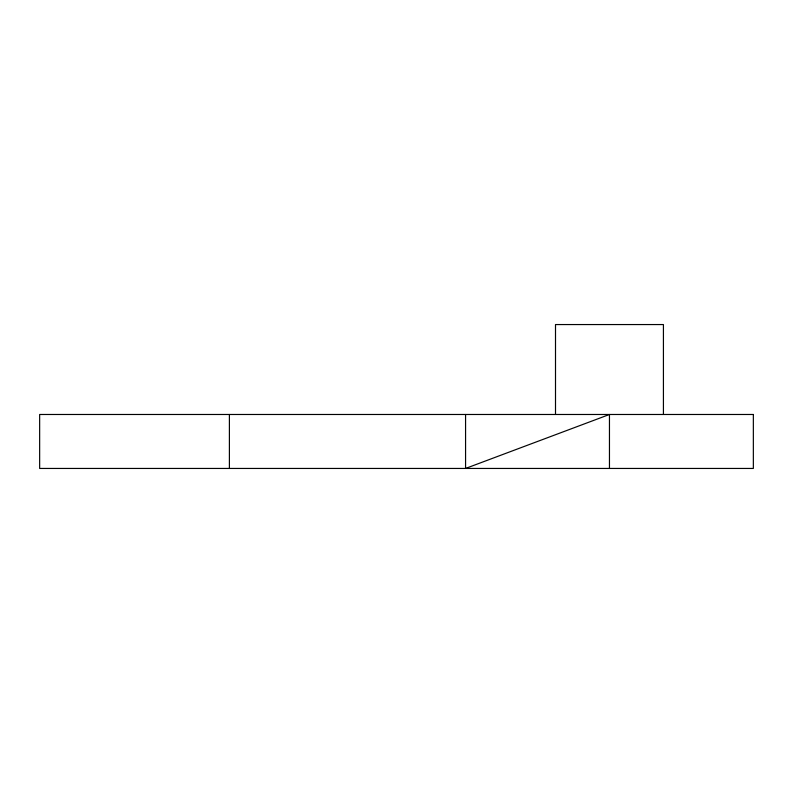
<?xml version="1.0" encoding="UTF-8"?>
<svg xmlns="http://www.w3.org/2000/svg" width="793" height="793" viewBox="0 0 793 793"><rect width="100%" height="100%" fill="white"/><g stroke="black" fill="none" stroke-linecap="round" stroke-linejoin="round"><path stroke-width="1.19" d="M663.424 414.481L663.424 324.555L555.506 324.555L555.506 414.481M609.46 468.445L609.46 414.481L465.57 468.445L465.57 414.481M229.395 414.481L229.395 468.445M753.35 414.481L39.65 414.481L39.65 468.445L753.35 468.445L753.35 414.481"/></g></svg>
